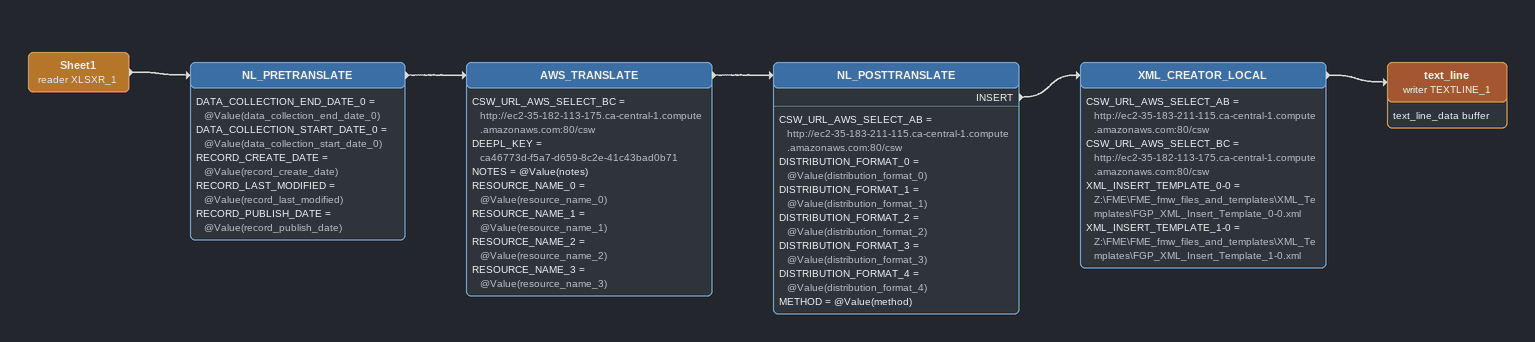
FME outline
Sheet1 (reader XLSXR_1)
    -> NL_PRETRANSLATE
NL_PRETRANSLATE
    DATA_COLLECTION_END_DATE_0 = @Value(data_collection_end_date_0)
    DATA_COLLECTION_START_DATE_0 = @Value(data_collection_start_date_0)
    RECORD_CREATE_DATE = @Value(record_create_date)
    RECORD_LAST_MODIFIED = @Value(record_last_modified)
    RECORD_PUBLISH_DATE = @Value(record_publish_date)
    -> AWS_TRANSLATE
AWS_TRANSLATE
    CSW_URL_AWS_SELECT_BC = http://ec2-35-182-113-175.ca-central-1.compute.amazonaws.com:80/csw
    DEEPL_KEY = ca46773d-f5a7-d659-8c2e-41c43bad0b71
    NOTES = @Value(notes)
    RESOURCE_NAME_0 = @Value(resource_name_0)
    RESOURCE_NAME_1 = @Value(resource_name_1)
    RESOURCE_NAME_2 = @Value(resource_name_2)
    RESOURCE_NAME_3 = @Value(resource_name_3)
    -> NL_POSTTRANSLATE
NL_POSTTRANSLATE
    CSW_URL_AWS_SELECT_AB = http://ec2-35-183-211-115.ca-central-1.compute.amazonaws.com:80/csw
    DISTRIBUTION_FORMAT_0 = @Value(distribution_format_0)
    DISTRIBUTION_FORMAT_1 = @Value(distribution_format_1)
    DISTRIBUTION_FORMAT_2 = @Value(distribution_format_2)
    DISTRIBUTION_FORMAT_3 = @Value(distribution_format_3)
    DISTRIBUTION_FORMAT_4 = @Value(distribution_format_4)
    METHOD = @Value(method)
    INSERT -> XML_CREATOR_LOCAL
XML_CREATOR_LOCAL
    CSW_URL_AWS_SELECT_AB = http://ec2-35-183-211-115.ca-central-1.compute.amazonaws.com:80/csw
    CSW_URL_AWS_SELECT_BC = http://ec2-35-182-113-175.ca-central-1.compute.amazonaws.com:80/csw
    XML_INSERT_TEMPLATE_0-0 = Z:\FME\FME_fmw_files_and_templates\XML_Templates\FGP_XML_Insert_Template_0-0.xml
    XML_INSERT_TEMPLATE_1-0 = Z:\FME\FME_fmw_files_and_templates\XML_Templates\FGP_XML_Insert_Template_1-0.xml
    -> text_line (writer TEXTLINE_1)
text_line (writer TEXTLINE_1)
    attributes: text_line_data buffer
